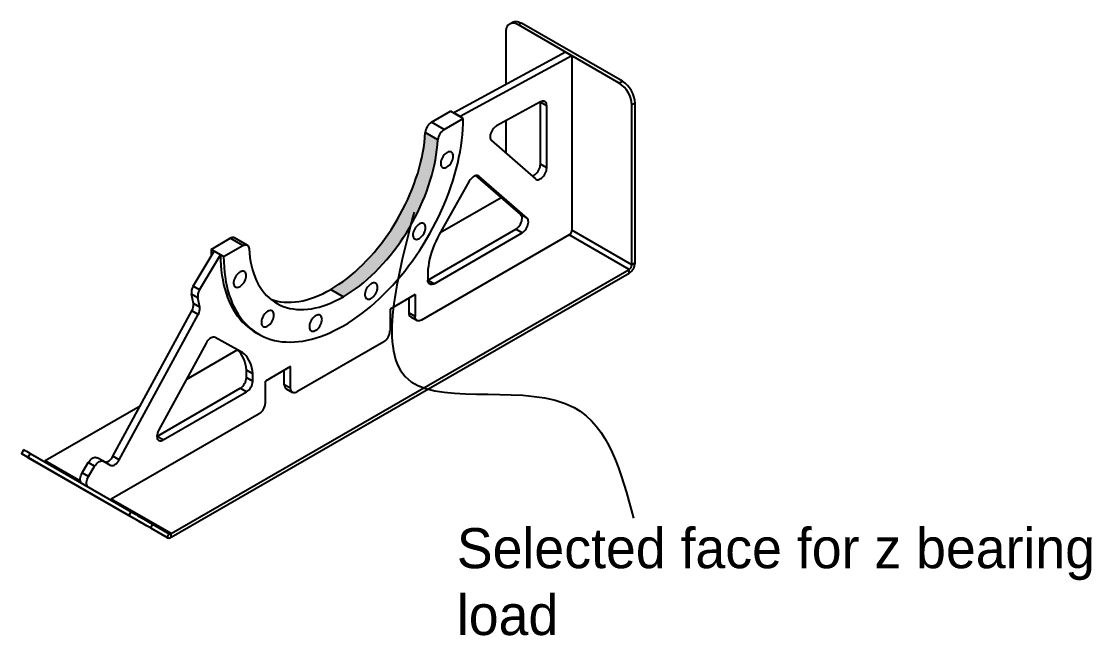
# Model space of a CAD drawing. Header units: inches. Extents: x 0.9 to 37.1, y -8.4 to 11.7.
# Drawn here: x 14.525 to 15.192, y -3.224 to -2.841 of the extents above; entities that cross this region are included whole.
import ezdxf

# ---------------------------------------------------------------- set-up
doc = ezdxf.new("R2010")
doc.units = ezdxf.units.IN
doc.header["$MEASUREMENT"] = 0

msp = doc.modelspace()

# ---------------------------------------------------------------- hatches: boundary and pattern name
at = {"true_color": 0xf27172}
h = msp.add_hatch(color=11, dxfattribs=at)
h.dxf.hatch_style = 1
h.paths.add_polyline_path([(14.75485, -2.98692), (14.75703, -2.98416), (14.75915, -2.98132), (14.76121, -2.97842), (14.7632, -2.97545), (14.76513, -2.97242), (14.76698, -2.96935), (14.76875, -2.96622), (14.77045, -2.96306), (14.77206, -2.95987), (14.77359, -2.95664), (14.77502, -2.95339), (14.77637, -2.95013), (14.77762, -2.94685), (14.77877, -2.94358), (14.77983, -2.9403), (14.78078, -2.93703), (14.78164, -2.93377), (14.78239, -2.93054), (14.78303, -2.92733), (14.78357, -2.92416), (14.784, -2.92102), (14.78432, -2.91792), (14.78453, -2.91488), (14.77668, -2.91034), (14.77646, -2.91339), (14.77614, -2.91648), (14.77571, -2.91962), (14.77517, -2.9228), (14.77453, -2.926), (14.77378, -2.92924), (14.77293, -2.93249), (14.77197, -2.93576), (14.77091, -2.93904), (14.76976, -2.94232), (14.76851, -2.94559), (14.76716, -2.94886), (14.76573, -2.9521), (14.7642, -2.95533), (14.76259, -2.95853), (14.7609, -2.96169), (14.75912, -2.96481), (14.75727, -2.96789), (14.75535, -2.97091), (14.75335, -2.97388), (14.75129, -2.97678), (14.74917, -2.97962), (14.74699, -2.98238), (14.74476, -2.98507), (14.74247, -2.98767), (14.74014, -2.99018), (14.73777, -2.9926), (14.73536, -2.99492), (14.73292, -2.99714), (14.73045, -2.99925), (14.72796, -3.00126), (14.72545, -3.00315), (14.72293, -3.00492), (14.72039, -3.00657), (14.71785, -3.0081), (14.72571, -3.01264), (14.72825, -3.01111), (14.73079, -3.00946), (14.73331, -3.00768), (14.73582, -3.00579), (14.73831, -3.00379), (14.74078, -3.00168), (14.74322, -2.99946), (14.74563, -2.99714), (14.748, -2.99472), (14.75033, -2.9922), (14.75262, -2.9896)])

# ---------------------------------------------------------------- linework, layer by layer
at = {"color": 7, "linetype": 'Continuous', "lineweight": 25}
for p, q in [((14.83111, -2.84152), (14.82915, -2.84265)), ((14.83667, -2.84207), (14.8347, -2.8432)), ((14.89757, -2.8795), (14.8347, -2.8432)), ((14.89953, -2.87836), (14.83667, -2.84207)), ((14.82684, -2.84774), (14.82684, -2.88049)), ((14.86417, -2.86022), (14.79447, -2.89808)), ((14.8681, -2.86248), (14.86417, -2.86022)), ((14.8681, -2.86248), (14.7984, -2.90035)), ((14.8681, -2.86248), (14.8681, -2.97121)), ((14.89757, -2.8795), (14.89953, -2.87836)), ((14.84857, -2.89125), (14.82114, -2.90615)), ((14.85238, -2.89358), (14.84845, -2.89132)), ((14.84845, -2.93012), (14.84845, -2.89132)), ((14.85238, -2.93238), (14.85238, -2.89358)), ((14.90739, -2.89197), (14.90543, -2.89311)), ((14.90543, -2.99276), (14.90543, -2.89311)), ((14.90739, -2.99162), (14.90739, -2.89197)), ((14.7806, -2.90382), (14.79251, -2.89695)), ((14.80037, -2.90148), (14.79251, -2.89695)), ((14.7984, -2.90035), (14.79447, -2.89808)), ((14.78846, -2.90836), (14.7806, -2.90382)), ((14.78846, -2.90836), (14.80037, -2.90148)), ((14.82684, -2.90305), (14.82684, -2.92311)), ((14.78453, -2.91488), (14.77668, -2.91034)), ((14.81795, -2.91536), (14.84538, -2.93926)), ((14.85238, -2.93238), (14.84845, -2.93012)), ((14.80414, -2.94067), (14.78544, -2.97389)), ((14.83617, -2.9615), (14.80823, -2.93716)), ((14.81004, -2.93759), (14.80942, -2.93723)), ((14.8401, -2.96377), (14.81004, -2.93759)), ((14.82403, -2.95092), (14.78602, -2.97287)), ((14.8401, -2.96377), (14.83617, -2.9615)), ((14.86645, -2.97407), (14.77436, -3.02723)), ((14.77829, -3.00228), (14.8331, -2.97064)), ((14.78222, -3.00454), (14.83703, -2.97291)), ((14.83703, -2.97291), (14.8331, -2.97064)), ((14.90378, -2.99562), (14.86645, -2.97407)), ((14.90543, -2.99276), (14.8681, -2.97121)), ((14.6432, -2.98314), (14.65511, -2.97626)), ((14.65106, -2.98768), (14.66297, -2.9808)), ((14.66297, -2.9808), (14.65511, -2.97626)), ((14.66575, -2.98053), (14.65789, -2.97599)), ((14.63212, -3.00619), (14.64516, -2.98427)), ((14.63605, -3.00846), (14.64909, -2.98654)), ((14.65106, -2.98768), (14.6432, -2.98314)), ((14.64909, -2.98654), (14.64516, -2.98427)), ((14.90739, -2.99162), (14.90543, -2.99276)), ((14.61837, -3.16038), (14.90378, -2.99562)), ((14.61837, -3.16265), (14.90378, -2.99789)), ((14.77829, -2.99774), (14.77829, -3.00227)), ((14.90378, -2.99789), (14.90378, -2.99562)), ((14.63605, -3.00846), (14.63212, -3.00619)), ((14.77829, -3.00228), (14.78222, -3.00454)), ((14.63492, -3.01334), (14.63099, -3.01107)), ((14.6322, -3.01689), (14.63099, -3.01107)), ((14.63613, -3.01916), (14.63492, -3.01334)), ((14.71785, -3.0081), (14.72571, -3.01264)), ((14.77043, -3.01135), (14.75472, -3.02042)), ((14.7665, -3.01362), (14.7665, -3.02269)), ((14.77043, -3.01135), (14.77043, -3.02496)), ((14.63613, -3.01916), (14.6322, -3.01689)), ((14.75472, -3.02042), (14.75472, -3.03403)), ((14.58209, -3.11203), (14.63126, -3.02144)), ((14.58602, -3.1143), (14.63519, -3.02371)), ((14.63519, -3.02371), (14.63126, -3.02144)), ((14.77043, -3.02496), (14.7665, -3.02269)), ((14.76766, -3.02524), (14.77158, -3.0275)), ((14.66155, -3.04675), (14.64572, -3.03817)), ((14.67096, -3.03488), (14.67293, -3.03601)), ((14.75079, -3.04084), (14.69671, -3.07206)), ((14.64008, -3.04162), (14.61053, -3.09606)), ((14.65961, -3.04584), (14.62783, -3.06419)), ((14.6692, -3.06071), (14.66527, -3.05844)), ((14.66527, -3.06298), (14.66527, -3.05844)), ((14.6692, -3.06525), (14.6692, -3.06071)), ((14.69278, -3.05618), (14.67706, -3.06525)), ((14.68885, -3.06752), (14.68885, -3.05845)), ((14.69278, -3.06979), (14.69278, -3.05618)), ((14.66527, -3.06298), (14.6692, -3.06525)), ((14.67706, -3.07886), (14.67706, -3.06525)), ((14.69278, -3.06979), (14.68885, -3.06752)), ((14.6095, -3.09972), (14.66134, -3.06979)), ((14.61343, -3.10198), (14.66527, -3.07206)), ((14.66527, -3.07206), (14.66134, -3.06979)), ((14.69, -3.07007), (14.69393, -3.07233)), ((14.59904, -3.08081), (14.53979, -3.11501)), ((14.67313, -3.08567), (14.58105, -3.13883)), ((14.61343, -3.10198), (14.6095, -3.09972)), ((14.52642, -3.10808), (14.52503, -3.11049)), ((14.53723, -3.11753), (14.5268, -3.11151)), ((14.53049, -3.11043), (14.5291, -3.11284)), ((14.5291, -3.11284), (14.59197, -3.14913)), ((14.53049, -3.11043), (14.59336, -3.14672)), ((14.57612, -3.11529), (14.57219, -3.11303)), ((14.58602, -3.1143), (14.58209, -3.11203)), ((14.61582, -3.1629), (14.53723, -3.11753)), ((14.56181, -3.12772), (14.53979, -3.11501)), ((14.56287, -3.12256), (14.5667, -3.11612)), ((14.57063, -3.11839), (14.5667, -3.11612)), ((14.5668, -3.12483), (14.57063, -3.11839)), ((14.57612, -3.11529), (14.58034, -3.11773)), ((14.5668, -3.12483), (14.56287, -3.12256)), ((14.61837, -3.16038), (14.58105, -3.13883)), ((14.59197, -3.14913), (14.59336, -3.14672)), ((14.60677, -3.15447), (14.60538, -3.15687)), ((14.60538, -3.15687), (14.61582, -3.1629)), ((14.60677, -3.15447), (14.61721, -3.16049)), ((14.61582, -3.1629), (14.61721, -3.16049)), ((14.61837, -3.16265), (14.61837, -3.16038))]:
    msp.add_line(p, q, dxfattribs=at)
at = {"color": 7, "linetype": 'Continuous', "lineweight": 25, "flags": 128}
for points in [[(14.8347, -2.8432), (14.83375, -2.84272), (14.83282, -2.84238), (14.83191, -2.84218), (14.83105, -2.84213), (14.83024, -2.84223), (14.82949, -2.84248), (14.82882, -2.84286), (14.82823, -2.84339), (14.82774, -2.84404), (14.82735, -2.84482), (14.82707, -2.8457), (14.8269, -2.84668), (14.82684, -2.84774)], [(14.83111, -2.84152), (14.83145, -2.84134), (14.8322, -2.8411), (14.83301, -2.841), (14.83388, -2.84105), (14.83479, -2.84125), (14.83572, -2.84159), (14.83667, -2.84207)], [(14.85238, -2.89358), (14.85233, -2.89284), (14.85215, -2.89219), (14.85188, -2.89165), (14.8515, -2.89123), (14.85103, -2.89094), (14.85048, -2.8908), (14.84988, -2.8908), (14.84924, -2.89095), (14.84857, -2.89125)], [(14.65106, -2.98768), (14.65111, -2.99095), (14.65128, -2.99415), (14.65155, -2.99728), (14.65193, -3.00033), (14.65242, -3.0033), (14.65302, -3.00619), (14.65373, -3.00898), (14.65454, -3.01168), (14.65545, -3.01428), (14.65647, -3.01678), (14.65759, -3.01917), (14.65881, -3.02145), (14.66013, -3.02362), (14.66154, -3.02568), (14.66305, -3.02761), (14.66465, -3.02943), (14.66634, -3.03112), (14.66812, -3.03268), (14.66998, -3.03411), (14.67192, -3.03541), (14.67394, -3.03658), (14.67604, -3.03761), (14.67821, -3.03851), (14.68045, -3.03927), (14.68276, -3.03989), (14.68513, -3.04037), (14.68756, -3.04071), (14.69005, -3.0409), (14.69259, -3.04096), (14.69517, -3.04087), (14.6978, -3.04065), (14.70048, -3.04028), (14.70319, -3.03977), (14.70593, -3.03913), (14.7087, -3.03834), (14.7115, -3.03742), (14.71432, -3.03636), (14.71715, -3.03516), (14.72, -3.03383), (14.72285, -3.03238), (14.72571, -3.03079), (14.72857, -3.02907), (14.73143, -3.02724), (14.73427, -3.02528), (14.73711, -3.0232), (14.73993, -3.02101), (14.74272, -3.0187), (14.74549, -3.01629), (14.74824, -3.01377), (14.75095, -3.01115), (14.75362, -3.00843), (14.75625, -3.00562), (14.75884, -3.00271), (14.76138, -2.99973), (14.76386, -2.99666), (14.76629, -2.99351), (14.76866, -2.9903), (14.77097, -2.98701), (14.77321, -2.98367), (14.77538, -2.98027), (14.77748, -2.97681), (14.7795, -2.97331), (14.78145, -2.96976), (14.78331, -2.96618), (14.78508, -2.96257), (14.78677, -2.95893), (14.78837, -2.95527), (14.78988, -2.95159), (14.7913, -2.9479), (14.79261, -2.94421), (14.79383, -2.94052), (14.79495, -2.93683), (14.79597, -2.93316), (14.79689, -2.9295), (14.7977, -2.92587), (14.7984, -2.92226), (14.799, -2.91868), (14.79949, -2.91515), (14.79987, -2.91165), (14.80015, -2.90821), (14.80031, -2.90482), (14.80037, -2.90148)], [(14.82114, -2.90615), (14.82045, -2.9066), (14.81978, -2.90716), (14.81915, -2.90784), (14.81858, -2.90861), (14.81808, -2.90944), (14.81767, -2.91031), (14.81737, -2.9112), (14.81717, -2.91207), (14.81709, -2.9129), (14.81713, -2.91367), (14.81729, -2.91435), (14.81757, -2.91492), (14.81795, -2.91536)], [(14.71785, -3.0081), (14.72039, -3.00657), (14.72293, -3.00492), (14.72545, -3.00315), (14.72796, -3.00126), (14.73045, -2.99925), (14.73292, -2.99714), (14.73536, -2.99492), (14.73777, -2.9926), (14.74014, -2.99018), (14.74247, -2.98767), (14.74476, -2.98507), (14.74699, -2.98238), (14.74917, -2.97962), (14.75129, -2.97678), (14.75335, -2.97388), (14.75535, -2.97091), (14.75727, -2.96789), (14.75912, -2.96481), (14.7609, -2.96169), (14.76259, -2.95853), (14.7642, -2.95533), (14.76573, -2.9521), (14.76716, -2.94886), (14.76851, -2.94559), (14.76976, -2.94232), (14.77091, -2.93904), (14.77197, -2.93576), (14.77293, -2.93249), (14.77378, -2.92924), (14.77453, -2.926), (14.77517, -2.9228), (14.77571, -2.91962), (14.77614, -2.91648), (14.77646, -2.91339), (14.77668, -2.91034)], [(14.72571, -3.01264), (14.72825, -3.01111), (14.73079, -3.00946), (14.73331, -3.00768), (14.73582, -3.00579), (14.73831, -3.00379), (14.74078, -3.00168), (14.74322, -2.99946), (14.74563, -2.99714), (14.748, -2.99472), (14.75033, -2.9922), (14.75262, -2.9896), (14.75485, -2.98692), (14.75703, -2.98416), (14.75915, -2.98132), (14.76121, -2.97842), (14.7632, -2.97545), (14.76513, -2.97242), (14.76698, -2.96935), (14.76875, -2.96622), (14.77045, -2.96306), (14.77206, -2.95987), (14.77359, -2.95664), (14.77502, -2.95339), (14.77637, -2.95013), (14.77762, -2.94685), (14.77877, -2.94358), (14.77983, -2.9403), (14.78078, -2.93703), (14.78164, -2.93377), (14.78239, -2.93054), (14.78303, -2.92733), (14.78357, -2.92416), (14.784, -2.92102), (14.78432, -2.91792), (14.78453, -2.91488)], [(14.79416, -2.92503), (14.7941, -2.92429), (14.79394, -2.92365), (14.79366, -2.9231), (14.79329, -2.92268), (14.79283, -2.92239), (14.79229, -2.92224), (14.7917, -2.92224), (14.79106, -2.92238), (14.7904, -2.92267), (14.78973, -2.92308), (14.78908, -2.92362), (14.78846, -2.92427), (14.7879, -2.925), (14.7874, -2.9258), (14.78698, -2.92664), (14.78665, -2.92749), (14.78643, -2.92835), (14.78632, -2.92917), (14.78632, -2.92994), (14.78643, -2.93064), (14.78665, -2.93123), (14.78698, -2.93172), (14.7874, -2.93207), (14.7879, -2.93229), (14.78846, -2.93237), (14.78908, -2.9323), (14.78973, -2.93209), (14.7904, -2.93173), (14.79106, -2.93125), (14.7917, -2.93066), (14.79229, -2.92997), (14.79283, -2.9292), (14.79329, -2.92838), (14.79366, -2.92753), (14.79394, -2.92667), (14.7941, -2.92583), (14.79416, -2.92503)], [(14.84326, -2.93741), (14.84377, -2.93727), (14.84446, -2.93696), (14.84515, -2.9365), (14.84582, -2.93592), (14.84645, -2.93523), (14.84702, -2.93444), (14.84752, -2.9336), (14.84792, -2.93272), (14.84821, -2.93182), (14.84839, -2.93095), (14.84845, -2.93012)], [(14.84538, -2.93926), (14.84586, -2.93956), (14.84642, -2.93971), (14.84704, -2.9397), (14.8477, -2.93954), (14.84839, -2.93923), (14.84908, -2.93877), (14.84975, -2.93819), (14.85038, -2.93749), (14.85095, -2.93671), (14.85145, -2.93587), (14.85185, -2.93498), (14.85214, -2.93409), (14.85232, -2.93322), (14.85238, -2.93238)], [(14.81004, -2.93759), (14.80958, -2.93729), (14.80905, -2.93714), (14.80845, -2.93713), (14.80782, -2.93727), (14.80715, -2.93755), (14.80649, -2.93796), (14.80583, -2.9385), (14.80521, -2.93914), (14.80464, -2.93988), (14.80414, -2.94067)], [(14.77687, -2.96959), (14.77682, -2.96885), (14.77665, -2.9682), (14.77637, -2.96766), (14.776, -2.96724), (14.77554, -2.96695), (14.775, -2.9668), (14.77441, -2.9668), (14.77377, -2.96694), (14.77311, -2.96723), (14.77244, -2.96764), (14.77179, -2.96818), (14.77117, -2.96882), (14.77061, -2.96956), (14.77011, -2.97035), (14.76969, -2.97119), (14.76936, -2.97205), (14.76914, -2.97291), (14.76903, -2.97373), (14.76903, -2.9745), (14.76914, -2.97519), (14.76936, -2.97579), (14.76969, -2.97628), (14.77011, -2.97663), (14.77061, -2.97685), (14.77117, -2.97693), (14.77179, -2.97686), (14.77244, -2.97664), (14.77311, -2.97629), (14.77377, -2.97581), (14.77441, -2.97522), (14.775, -2.97453), (14.77554, -2.97376), (14.776, -2.97294), (14.77637, -2.97209), (14.77665, -2.97123), (14.77682, -2.97039), (14.77687, -2.96959)], [(14.8331, -2.97064), (14.83377, -2.97018), (14.83443, -2.9696), (14.83504, -2.96892), (14.8356, -2.96815), (14.83608, -2.96733), (14.83648, -2.96646), (14.83677, -2.96559), (14.83696, -2.96473), (14.83703, -2.96391), (14.83698, -2.96316), (14.83682, -2.96249), (14.83654, -2.96193), (14.83617, -2.9615)], [(14.83703, -2.97291), (14.8377, -2.97245), (14.83836, -2.97187), (14.83897, -2.97119), (14.83953, -2.97042), (14.84001, -2.96959), (14.84041, -2.96873), (14.8407, -2.96786), (14.84088, -2.967), (14.84095, -2.96618), (14.84091, -2.96543), (14.84075, -2.96476), (14.84047, -2.9642), (14.8401, -2.96377)], [(14.78544, -2.97389), (14.78429, -2.97603), (14.78322, -2.97821), (14.78225, -2.98041), (14.78138, -2.98263), (14.78061, -2.98485), (14.77995, -2.98707), (14.77939, -2.98927), (14.77895, -2.99145), (14.77861, -2.9936), (14.77839, -2.99569), (14.77829, -2.99774)], [(14.66297, -2.9808), (14.66362, -2.98049), (14.66426, -2.98031), (14.66486, -2.98027), (14.66541, -2.98037), (14.66589, -2.98062), (14.66629, -2.98099), (14.66659, -2.98149), (14.66679, -2.9821), (14.66689, -2.98279)], [(14.6432, -2.98314), (14.64325, -2.98641), (14.64329, -2.98742)], [(14.64909, -2.98654), (14.64915, -2.98981), (14.64931, -2.99302), (14.64959, -2.99615), (14.64997, -2.9992), (14.65046, -3.00217), (14.65106, -3.00505), (14.65176, -3.00785), (14.65257, -3.01055), (14.65349, -3.01315), (14.65451, -3.01564), (14.65563, -3.01804), (14.65684, -3.02032), (14.65816, -3.02249), (14.65958, -3.02454), (14.66109, -3.02648), (14.66269, -3.02829), (14.66438, -3.02998), (14.66615, -3.03154), (14.66801, -3.03298), (14.66996, -3.03428), (14.67096, -3.03488)], [(14.66689, -2.98279), (14.6671, -2.98559), (14.66742, -2.98831), (14.66786, -2.99095), (14.66839, -2.99351), (14.66904, -2.99598), (14.66979, -2.99834), (14.67064, -3.00061), (14.6716, -3.00278), (14.67265, -3.00484), (14.67381, -3.00678), (14.67506, -3.00861), (14.6764, -3.01032), (14.67784, -3.01191), (14.67936, -3.01338), (14.68098, -3.01471), (14.68267, -3.01592), (14.68444, -3.01699), (14.6863, -3.01793), (14.68822, -3.01874), (14.69021, -3.0194), (14.69227, -3.01993), (14.69439, -3.02031), (14.69657, -3.02056), (14.69881, -3.02067), (14.70109, -3.02063), (14.70342, -3.02045), (14.70579, -3.02013), (14.7082, -3.01967), (14.71064, -3.01908), (14.71311, -3.01834), (14.7156, -3.01747), (14.71811, -3.01646), (14.72064, -3.01532), (14.72317, -3.01404), (14.72571, -3.01264)], [(14.66512, -2.99952), (14.66506, -2.99879), (14.6649, -2.99814), (14.66462, -2.9976), (14.66425, -2.99717), (14.66379, -2.99689), (14.66325, -2.99674), (14.66266, -2.99673), (14.66202, -2.99688), (14.66136, -2.99716), (14.66069, -2.99758), (14.66004, -2.99812), (14.65942, -2.99876), (14.65886, -2.99949), (14.65836, -3.00029), (14.65794, -3.00113), (14.65761, -3.00199), (14.65739, -3.00284), (14.65728, -3.00367), (14.65728, -3.00443), (14.65739, -3.00513), (14.65761, -3.00573), (14.65794, -3.00621), (14.65836, -3.00657), (14.65886, -3.00679), (14.65942, -3.00686), (14.66004, -3.00679), (14.66069, -3.00658), (14.66136, -3.00623), (14.66202, -3.00575), (14.66266, -3.00515), (14.66325, -3.00446), (14.66379, -3.0037), (14.66425, -3.00288), (14.66462, -3.00202), (14.6649, -3.00116), (14.66506, -3.00032), (14.66512, -2.99952)], [(14.74693, -3.00684), (14.74687, -3.0061), (14.7467, -3.00545), (14.74643, -3.00491), (14.74606, -3.00449), (14.7456, -3.0042), (14.74506, -3.00405), (14.74447, -3.00405), (14.74383, -3.00419), (14.74317, -3.00448), (14.7425, -3.00489), (14.74185, -3.00543), (14.74123, -3.00607), (14.74066, -3.00681), (14.74016, -3.0076), (14.73974, -3.00844), (14.73942, -3.0093), (14.7392, -3.01016), (14.73909, -3.01098), (14.73909, -3.01175), (14.7392, -3.01244), (14.73942, -3.01304), (14.73974, -3.01353), (14.74016, -3.01388), (14.74066, -3.0141), (14.74123, -3.01418), (14.74185, -3.01411), (14.7425, -3.01389), (14.74317, -3.01354), (14.74383, -3.01306), (14.74447, -3.01247), (14.74506, -3.01178), (14.7456, -3.01101), (14.74606, -3.01019), (14.74643, -3.00934), (14.7467, -3.00848), (14.74687, -3.00764), (14.74693, -3.00684)], [(14.78222, -3.00454), (14.78154, -3.00487), (14.78088, -3.00505), (14.78026, -3.00507), (14.7797, -3.00494), (14.77921, -3.00466), (14.77882, -3.00424), (14.77853, -3.00369), (14.77835, -3.00303), (14.77829, -3.00227)], [(14.6803, -3.01418), (14.68036, -3.0142), (14.68235, -3.01487), (14.68441, -3.01539), (14.68654, -3.01578), (14.68872, -3.01602), (14.69095, -3.01613), (14.69323, -3.01609), (14.69556, -3.01591), (14.69794, -3.0156), (14.70034, -3.01514), (14.70278, -3.01454), (14.70525, -3.0138), (14.70774, -3.01293), (14.71026, -3.01192), (14.71278, -3.01078), (14.71531, -3.0095), (14.71785, -3.0081)], [(14.68241, -3.02412), (14.68235, -3.02339), (14.68218, -3.02274), (14.68191, -3.02219), (14.68154, -3.02177), (14.68108, -3.02148), (14.68054, -3.02134), (14.67995, -3.02133), (14.67931, -3.02147), (14.67865, -3.02176), (14.67798, -3.02218), (14.67733, -3.02271), (14.67671, -3.02336), (14.67614, -3.02409), (14.67564, -3.02489), (14.67522, -3.02573), (14.6749, -3.02659), (14.67468, -3.02744), (14.67457, -3.02826), (14.67457, -3.02903), (14.67468, -3.02973), (14.6749, -3.03032), (14.67522, -3.03081), (14.67564, -3.03117), (14.67614, -3.03138), (14.67671, -3.03146), (14.67733, -3.03139), (14.67798, -3.03118), (14.67865, -3.03082), (14.67931, -3.03035), (14.67995, -3.02975), (14.68054, -3.02906), (14.68108, -3.0283), (14.68154, -3.02747), (14.68191, -3.02662), (14.68218, -3.02576), (14.68235, -3.02492), (14.68241, -3.02412)], [(14.71235, -3.0268), (14.7123, -3.02606), (14.71213, -3.02542), (14.71185, -3.02487), (14.71148, -3.02445), (14.71102, -3.02416), (14.71048, -3.02401), (14.70989, -3.02401), (14.70925, -3.02415), (14.70859, -3.02444), (14.70792, -3.02485), (14.70727, -3.02539), (14.70665, -3.02604), (14.70609, -3.02677), (14.70559, -3.02756), (14.70517, -3.0284), (14.70484, -3.02926), (14.70462, -3.03012), (14.70451, -3.03094), (14.70451, -3.03171), (14.70462, -3.0324), (14.70484, -3.033), (14.70517, -3.03349), (14.70559, -3.03384), (14.70609, -3.03406), (14.70665, -3.03414), (14.70727, -3.03407), (14.70792, -3.03385), (14.70859, -3.0335), (14.70925, -3.03302), (14.70989, -3.03243), (14.71048, -3.03174), (14.71102, -3.03097), (14.71148, -3.03015), (14.71185, -3.0293), (14.71213, -3.02844), (14.7123, -3.0276), (14.71235, -3.0268)], [(14.77436, -3.02723), (14.77368, -3.02755), (14.77302, -3.02773), (14.7724, -3.02776), (14.77184, -3.02763), (14.77135, -3.02735), (14.77096, -3.02692), (14.77067, -3.02638), (14.77049, -3.02571), (14.77043, -3.02496)], [(14.64572, -3.03817), (14.64517, -3.03797), (14.64456, -3.03794), (14.6439, -3.03806), (14.64321, -3.03834), (14.64251, -3.03877), (14.64183, -3.03933), (14.64118, -3.04001), (14.64059, -3.04078), (14.64008, -3.04162)], [(14.66527, -3.05844), (14.66504, -3.05652), (14.66468, -3.05468), (14.66419, -3.05296), (14.66359, -3.05135), (14.66286, -3.04986), (14.66202, -3.0485), (14.66107, -3.04728), (14.66002, -3.0462), (14.65906, -3.0454)], [(14.6692, -3.06071), (14.66897, -3.05878), (14.66861, -3.05695), (14.66812, -3.05523), (14.66752, -3.05362), (14.66679, -3.05213), (14.66595, -3.05077), (14.665, -3.04954), (14.66395, -3.04846), (14.66279, -3.04753), (14.66155, -3.04675)], [(14.69671, -3.07206), (14.69602, -3.07238), (14.69536, -3.07256), (14.69474, -3.07258), (14.69418, -3.07246), (14.6937, -3.07218), (14.6933, -3.07175), (14.69302, -3.0712), (14.69284, -3.07054), (14.69278, -3.06979)], [(14.61053, -3.09606), (14.61011, -3.09695), (14.60979, -3.09785), (14.60959, -3.09874), (14.6095, -3.09958), (14.60955, -3.10036), (14.60971, -3.10105), (14.60999, -3.10163), (14.61038, -3.10207), (14.61087, -3.10237), (14.61143, -3.10251), (14.61206, -3.10249), (14.61274, -3.10231), (14.61343, -3.10198)], [(14.5291, -3.11284), (14.5282, -3.11231), (14.52738, -3.11184), (14.52668, -3.11144), (14.52609, -3.1111), (14.52562, -3.11083), (14.52529, -3.11064), (14.52509, -3.11052), (14.52503, -3.11049), (14.52512, -3.11054), (14.52534, -3.11067), (14.5257, -3.11087), (14.52619, -3.11115), (14.5268, -3.11151)], [(14.5667, -3.11612), (14.56722, -3.11533), (14.56781, -3.11461), (14.56845, -3.11399), (14.56912, -3.11348), (14.56979, -3.1131), (14.57046, -3.11286), (14.57109, -3.11277), (14.57167, -3.11282), (14.57219, -3.11303)], [(14.57645, -3.11549), (14.57695, -3.11567), (14.57756, -3.11572), (14.57823, -3.1156), (14.57892, -3.11533), (14.57963, -3.1149), (14.58032, -3.11434), (14.58097, -3.11366), (14.58157, -3.11288), (14.58209, -3.11203)], [(14.57063, -3.11839), (14.57115, -3.1176), (14.57174, -3.11688), (14.57238, -3.11626), (14.57305, -3.11575), (14.57372, -3.11537), (14.57439, -3.11513), (14.57502, -3.11503), (14.5756, -3.11509), (14.57612, -3.11529)], [(14.58034, -3.11773), (14.58088, -3.11794), (14.58149, -3.11799), (14.58216, -3.11787), (14.58285, -3.1176), (14.58356, -3.11717), (14.58425, -3.11661), (14.5849, -3.11593), (14.5855, -3.11515), (14.58602, -3.1143)], [(14.5628, -3.12908), (14.56236, -3.12873), (14.56201, -3.12823), (14.56178, -3.12761), (14.56166, -3.12688), (14.56167, -3.12608), (14.5618, -3.12521), (14.56205, -3.12432), (14.56241, -3.12343), (14.56287, -3.12256)], [(14.56673, -3.13135), (14.56629, -3.13099), (14.56594, -3.1305), (14.56571, -3.12988), (14.56559, -3.12915), (14.5656, -3.12834), (14.56573, -3.12748), (14.56598, -3.12659), (14.56634, -3.12569), (14.5668, -3.12483)], [(14.59336, -3.14672), (14.59435, -3.14729), (14.5954, -3.1479), (14.59651, -3.14854), (14.59765, -3.1492), (14.59881, -3.14987), (14.59997, -3.15054), (14.60111, -3.1512), (14.60223, -3.15184), (14.60329, -3.15246), (14.60429, -3.15304), (14.60521, -3.15357), (14.60605, -3.15405), (14.60677, -3.15447)], [(14.60538, -3.15687), (14.60466, -3.15645), (14.60383, -3.15597), (14.6029, -3.15544), (14.6019, -3.15486), (14.60084, -3.15425), (14.59972, -3.15361), (14.59858, -3.15294), (14.59742, -3.15227), (14.59626, -3.1516), (14.59512, -3.15095), (14.59401, -3.15031), (14.59296, -3.1497), (14.59197, -3.14913)]]:
    msp.add_lwpolyline(points, dxfattribs=at)
at = {"color": 7, "linetype": 'Continuous', "lineweight": 25}
for centre, radius, start, end in [((14.88841, -2.89386), 0.01703, 2.52009, 57.47991), ((14.89038, -2.89272), 0.01703, 2.52015, 57.47985), ((14.78522, -2.91104), 0.00857, 122.6252, 175.3054), ((14.79308, -2.91558), 0.00857, 122.6252, 175.3054), ((14.86452, -2.97105), 0.00359, 302.60548, 357.39452), ((14.65673, -2.97847), 0.00274, 65.02128, 126.28918), ((14.89958, -2.99129), 0.00782, 302.4763, 357.5237), ((14.90184, -2.9926), 0.00359, 302.60548, 357.39452), ((14.63819, -3.01016), 0.00726, 146.78931, 187.17339), ((14.64212, -3.01243), 0.00726, 146.78931, 187.17339), ((14.6252, -3.01782), 0.00706, 329.11033, 7.53505), ((14.62913, -3.02009), 0.00706, 329.11033, 7.53505), ((14.76928, -3.02297), 0.00279, 174.33758, 234.35024), ((14.74622, -3.03367), 0.0085, 302.4763, 357.5237), ((14.65678, -3.06261), 0.0085, 302.4764, 357.5236), ((14.66071, -3.06488), 0.0085, 302.4763, 357.5237), ((14.69163, -3.0678), 0.00279, 174.33758, 234.35024), ((14.66857, -3.0785), 0.0085, 302.4763, 357.5237), ((8.42128, -13.69032), 12.21706, 59.996331, 60.018358), ((14.5391, -3.11403), 0.0012, 249.61958, 305.26699), ((14.58035, -3.13785), 0.0012, 249.61958, 305.26699), ((14.61769, -3.15942), 0.00117, 245.68605, 305.61817), ((14.61688, -3.16056), 0.00257, 245.68605, 305.61817)]:
    msp.add_arc(centre, radius, start, end, dxfattribs=at)
msp.add_spline([(14.76969, -2.95987), (14.76788, -3.06566), (14.86938, -3.0817), (14.90653, -3.15082)], degree=3)

# ---------------------------------------------------------------- texts
at = {"insert": (14.79637, -3.15694), "char_height": 0.025, "attachment_point": 1}
msp.add_mtext_dynamic_manual_height_columns('Selected face for z bearing load', width=0.4286987, gutter_width=0.68898, heights=[0], dxfattribs=at)

doc.saveas('drawing.dxf')
